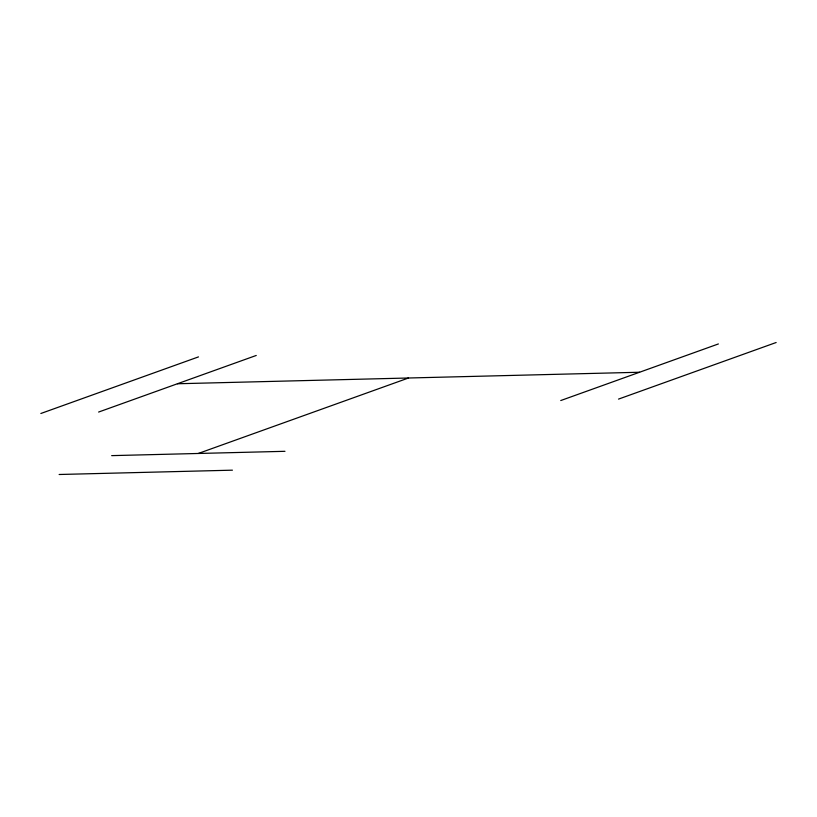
<?xml version="1.0" encoding="UTF-8"?>
<svg xmlns="http://www.w3.org/2000/svg" width="817" height="817" viewBox="0 0 817 817"><rect width="100%" height="100%" fill="white"/><g stroke="black" fill="none" stroke-linecap="round" stroke-linejoin="round"><path stroke-width="1.23" d="M40.85 413.494L198.48 356.896M98.612 412.054L256.252 355.456M198.327 453.466L408.5 378.005M560.748 400.544L718.388 343.947M618.52 399.105L776.15 342.507M177.432 383.755L639.568 372.246M111.674 455.631L284.97 451.311M59.13 474.493L232.426 470.173"/></g></svg>
